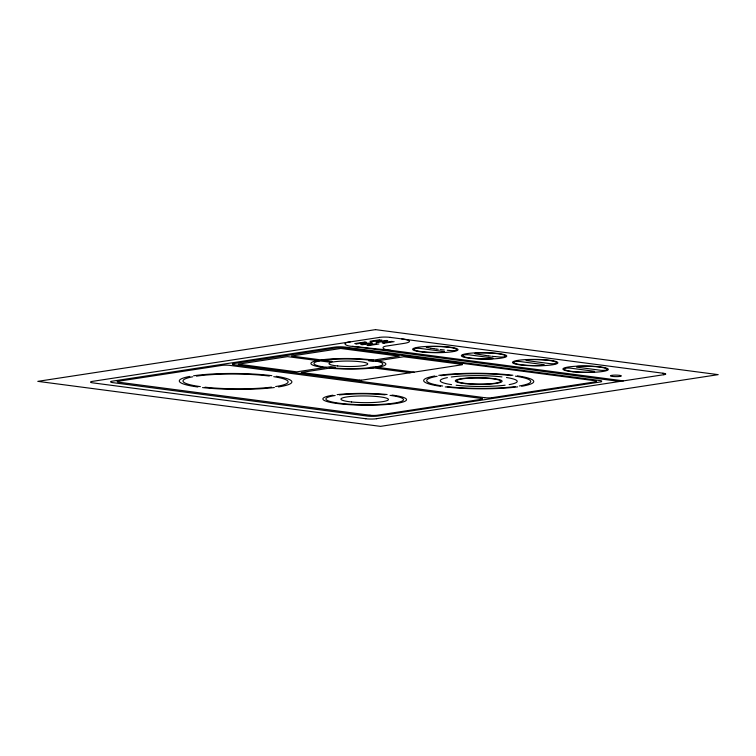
<?xml version="1.0" encoding="UTF-8"?>
<svg xmlns="http://www.w3.org/2000/svg" width="756" height="756" viewBox="0 0 756 756"><rect width="100%" height="100%" fill="white"/><g stroke="black" fill="none" stroke-linecap="round" stroke-linejoin="round"><path stroke-width="1.13" d="M350.406 341.854C340.276 342.903 346.324 346.314 352.598 346.371L619.712 381.459M379.521 337.403L92.27 381.393A7.541 1.058 0.5 0 0 90.748 381.761M354.762 343.602L364.59 342.099M369.958 341.277L379.786 339.765M356.86 343.876L366.688 342.373M372.046 341.551L381.875 340.049M118.569 381.213L222.084 365.356A5.283 0.747 0.5 0 1 229.531 365.346L480.466 398.308M360.697 344.377L370.525 342.874M375.883 342.052L385.711 340.55M362.785 344.651L372.613 343.148M377.981 342.326L387.809 340.824M366.991 345.209L376.819 343.706M382.186 342.884L392.014 341.372M369.089 345.483L378.917 343.98M384.275 343.158L394.103 341.655M361.859 380.136L462.398 364.732M492.099 397.665L595.605 381.808A5.283 0.747 0.5 0 0 596.371 381.657M376.431 418.711L663.673 374.721M361.576 380.164L359.809 380.145M386.061 340.512L386.93 340.512M364.94 342.062L365.81 342.062M371.706 341.589L370.837 341.589M370.865 342.837L371.735 342.837M377.603 342.364L376.8 342.364M356.482 343.914L355.707 343.914M383.897 343.196L383.131 343.196M362.407 344.689L361.642 344.698M368.739 345.52L367.87 345.52M447.297 350.274L450.368 350.538A3.771 0.529 0.5 0 0 455.641 350.415M496.021 356.681L499.092 356.945A3.771 0.529 0.5 0 0 504.365 356.813M495.473 356.624L493.583 356.445M444.33 349.99L440.209 349.546M493.054 356.397L491.74 356.256M352.598 346.371L390.578 350.293L623.464 380.882M490.455 356.114L488.934 355.944M488.433 355.887L475.439 353.836A3.771 0.529 0.5 0 1 475.023 353.751M438.244 349.3L437.044 349.149M390.153 337.384L662.946 373.218M599.423 380.476L345.312 347.099A7.541 1.058 0.5 0 0 334.672 347.108L112.313 381.166A7.541 1.058 0.5 0 0 110.792 381.534M414.108 372.132L373.889 366.849L369.92 367.454L410.149 372.736M359.733 380.136L301.266 372.453L335.305 367.246L330.759 366.641L296.721 371.857L238.244 364.175L287.516 356.634L328.255 361.982L332.215 361.377L291.485 356.019L340.758 348.478L399.234 356.161L368.701 360.829L373.247 361.434L403.78 356.756L462.313 364.439M233.717 364.713L484.653 397.675M370.024 415.224L119.089 382.262A5.32 0.747 0.5 0 1 117.265 381.827M365.791 418.729L92.997 382.895A7.541 1.058 0.5 0 1 90.739 382.385M390.578 350.293C384.388 350.274 378.255 346.692 388.386 345.775L403.846 343.413A22.623 3.185 0.5 0 0 401.663 338.896M436.571 349.083L434.275 348.762M433.831 348.696L432.952 348.563M432.517 348.488L431.033 348.242M430.618 348.176L426.715 347.429A3.771 0.529 0.5 0 1 426.299 347.354M517.406 375.855A55.046 7.758 0.5 0 1 521.668 386.259M517.652 386.855A55.046 7.758 0.5 0 1 445.227 386.911M440.654 386.316A55.046 7.758 0.5 0 1 434.851 375.978M438.754 375.363A55.046 7.758 0.5 0 1 512.899 375.26M377.707 360.744A37.441 5.273 0.5 0 1 377.584 367.331M373.436 367.917A37.441 5.273 0.5 0 1 329.332 368.153M324.381 367.624A37.441 5.273 0.5 0 1 317.407 360.555M321.187 359.922A37.441 5.273 0.5 0 1 373.558 360.092M515.422 376.157A52.032 7.333 0.5 0 1 519.391 385.957M515.365 386.562A52.032 7.333 0.5 0 1 447.212 386.609M442.638 386.014A52.032 7.333 0.5 0 1 437.129 376.28M441.022 375.666A52.032 7.333 0.5 0 1 510.914 375.562M375.685 361.056A34.426 4.848 0.5 0 1 375.307 367.038M371.149 367.614A34.426 4.848 0.5 0 1 331.345 367.851M326.356 367.321A34.426 4.848 0.5 0 1 319.703 360.858M323.464 360.225A34.426 4.848 0.5 0 1 371.574 360.395M456.151 350.245A21.234 2.996 0.5 0 0 449.291 347.344A21.234 2.996 0.5 0 0 428.321 346.598A3.771 0.529 0.5 0 0 426.337 346.815M442.354 352.362A21.234 2.996 0.5 0 1 421.385 351.616A21.234 2.996 0.5 0 1 414.524 348.705M273.748 376.668A52.542 7.399 0.5 0 1 275.656 386.552M271.498 387.138A52.542 7.399 0.5 0 1 205.037 387.195M200.34 386.618A52.542 7.399 0.5 0 1 192.685 376.781M196.447 376.148A52.542 7.399 0.5 0 1 269.363 376.044M391.986 395.067A41.835 5.897 0.5 0 1 396.456 403.411A41.835 5.897 0.5 0 1 337.507 403.543A41.835 5.897 0.5 0 1 332.886 395.199M337.138 394.632A41.835 5.897 0.5 0 1 387.129 394.519M506.482 377.527A38.462 5.415 0.5 0 1 509.157 384.615M505.102 385.21A38.462 5.415 0.5 0 1 456.151 385.239M451.559 384.643A38.462 5.415 0.5 0 1 447.391 377.631M451.266 377.008A38.462 5.415 0.5 0 1 501.984 376.923M376.526 418.729A7.598 1.068 0.5 0 1 365.706 418.739M665.667 374.125A7.598 1.068 0.5 0 1 663.777 374.74M663.031 373.209A7.598 1.068 0.5 0 1 665.667 373.955M379.427 337.384A7.598 1.068 0.5 0 1 390.238 337.374M233.708 364.713A5.283 0.747 0.5 0 1 232.451 364.468M232.442 363.806A5.283 0.747 0.5 0 1 233.198 363.655L336.704 347.807A5.283 0.747 0.5 0 1 344.16 347.798L595.095 380.759A5.283 0.747 0.5 0 1 596.361 380.996M492.165 397.675A5.32 0.747 0.5 0 1 484.596 397.675M475.061 353.213A3.771 0.529 0.5 0 1 477.064 352.995A21.234 2.996 0.5 0 1 498.015 353.742A21.234 2.996 0.5 0 1 504.876 356.652M463.248 355.103A21.234 2.996 0.5 0 0 470.109 358.013A21.234 2.996 0.5 0 0 491.079 358.76A3.771 0.529 0.5 0 0 492.997 358.552M542.147 365.488A21.234 2.996 0.5 0 1 521.177 364.742A21.234 2.996 0.5 0 1 514.316 361.831M544.131 365.271A3.771 0.529 0.5 0 1 542.128 365.479M544.169 364.732A3.771 0.529 0.5 0 0 543.762 364.647L520.1 361.538A3.771 0.529 0.5 0 0 514.827 361.67M444.273 352.154A3.771 0.529 0.5 0 1 442.279 352.362M444.311 351.616A3.771 0.529 0.5 0 0 443.904 351.531L420.241 348.421A3.771 0.529 0.5 0 0 414.968 348.554M276.233 376.29A56.313 7.938 0.5 0 1 278.501 386.93M274.352 387.516A56.313 7.938 0.5 0 1 202.551 387.573M197.864 386.996A56.313 7.938 0.5 0 1 189.832 376.412M193.612 375.779A56.313 7.938 0.5 0 1 271.839 375.666M556 363.362A21.234 2.996 0.5 0 0 549.139 360.461A21.234 2.996 0.5 0 0 528.179 359.705A3.771 0.529 0.5 0 0 526.195 359.932M526.157 360.461A3.771 0.529 0.5 0 0 526.563 360.546L550.226 363.655A3.771 0.529 0.5 0 0 555.499 363.532M110.782 382.158A7.541 1.058 0.5 0 0 113.041 382.668L367.161 416.046A7.541 1.058 0.5 0 0 377.802 416.036L600.151 381.978A7.541 1.058 0.5 0 0 601.672 381.61M599.423 380.476A7.541 1.058 0.5 0 1 601.682 380.986M565.261 368.295A3.771 0.529 0.5 0 1 570.544 368.163L594.197 371.272A3.771 0.529 0.5 0 1 594.603 371.357M592.581 372.113A21.234 2.996 0.5 0 1 571.621 371.366A21.234 2.996 0.5 0 1 564.76 368.455M594.566 371.895A3.771 0.529 0.5 0 1 592.572 372.103M576.592 367.095A3.771 0.529 0.5 0 0 576.998 367.18L600.661 370.279A3.771 0.529 0.5 0 0 605.934 370.156M576.63 366.556A3.771 0.529 0.5 0 1 578.633 366.339A21.234 2.996 0.5 0 1 599.584 367.085A21.234 2.996 0.5 0 1 606.444 369.986M390.011 395.369A38.821 5.472 0.5 0 1 394.178 403.109A38.821 5.472 0.5 0 1 339.491 403.241A38.821 5.472 0.5 0 1 335.163 395.501M339.425 394.934A38.821 5.472 0.5 0 1 385.125 394.821M463.693 354.951A3.771 0.529 0.5 0 1 468.975 354.819L492.628 357.928A3.771 0.529 0.5 0 1 493.044 358.013M117.246 381.563A5.32 0.747 0.5 0 1 118.503 381.204M482.309 399.017A5.32 0.747 0.5 0 1 481.043 399.376L377.471 415.214A5.32 0.747 0.5 0 1 369.967 415.233M480.523 398.299A5.32 0.747 0.5 0 1 482.29 398.743M375.515 329.635L37.8 381.355L380.485 426.365L718.2 374.645L375.515 329.635M465.781 383.679A23.379 3.298 0.5 0 0 502.05 381.449A23.379 3.298 0.5 0 0 468.304 378A23.379 3.298 0.5 0 0 465.781 383.679M466.622 383.509A21.877 3.081 0.5 0 0 500.548 381.421A21.877 3.081 0.5 0 0 468.975 378.198A21.877 3.081 0.5 0 0 466.622 383.509M522.604 365.157A22.718 3.204 0.5 0 0 557.824 362.993A22.718 3.204 0.5 0 0 525.051 359.648A22.718 3.204 0.5 0 0 522.604 365.157M351.578 401.975A23.738 3.345 0.5 0 0 388.404 399.707A23.738 3.345 0.5 0 0 354.139 396.21A23.738 3.345 0.5 0 0 351.578 401.975M573.039 371.782A22.718 3.204 0.5 0 0 608.268 369.618A22.718 3.204 0.5 0 0 575.496 366.273A22.718 3.204 0.5 0 0 573.039 371.782M612.889 376.488A5.453 0.765 0.5 0 0 621.356 375.968A5.453 0.765 0.5 0 0 613.475 375.165A5.453 0.765 0.5 0 0 612.889 376.488M471.47 358.438A22.718 3.204 0.5 0 0 506.7 356.274A22.718 3.204 0.5 0 0 473.927 352.929A22.718 3.204 0.5 0 0 471.47 358.438M337.705 365.961A19.344 2.722 0.5 0 0 367.7 364.118A19.344 2.722 0.5 0 0 339.784 361.264A19.344 2.722 0.5 0 0 337.705 365.961M422.746 352.041A22.718 3.204 0.5 0 0 457.975 349.877A22.718 3.204 0.5 0 0 425.203 346.531A22.718 3.204 0.5 0 0 422.746 352.041"/></g></svg>
